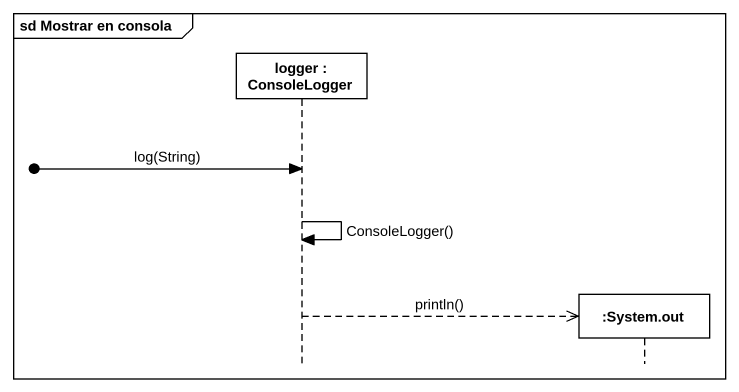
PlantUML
@startuml
mainframe sd Mostrar en consola
hide footbox
participant "logger : ConsoleLogger" as logger
participant ":System.out" as System_out

[o-> logger : log(String)
logger -> logger : ConsoleLogger()
logger -->> System_out ** : println()
@enduml
